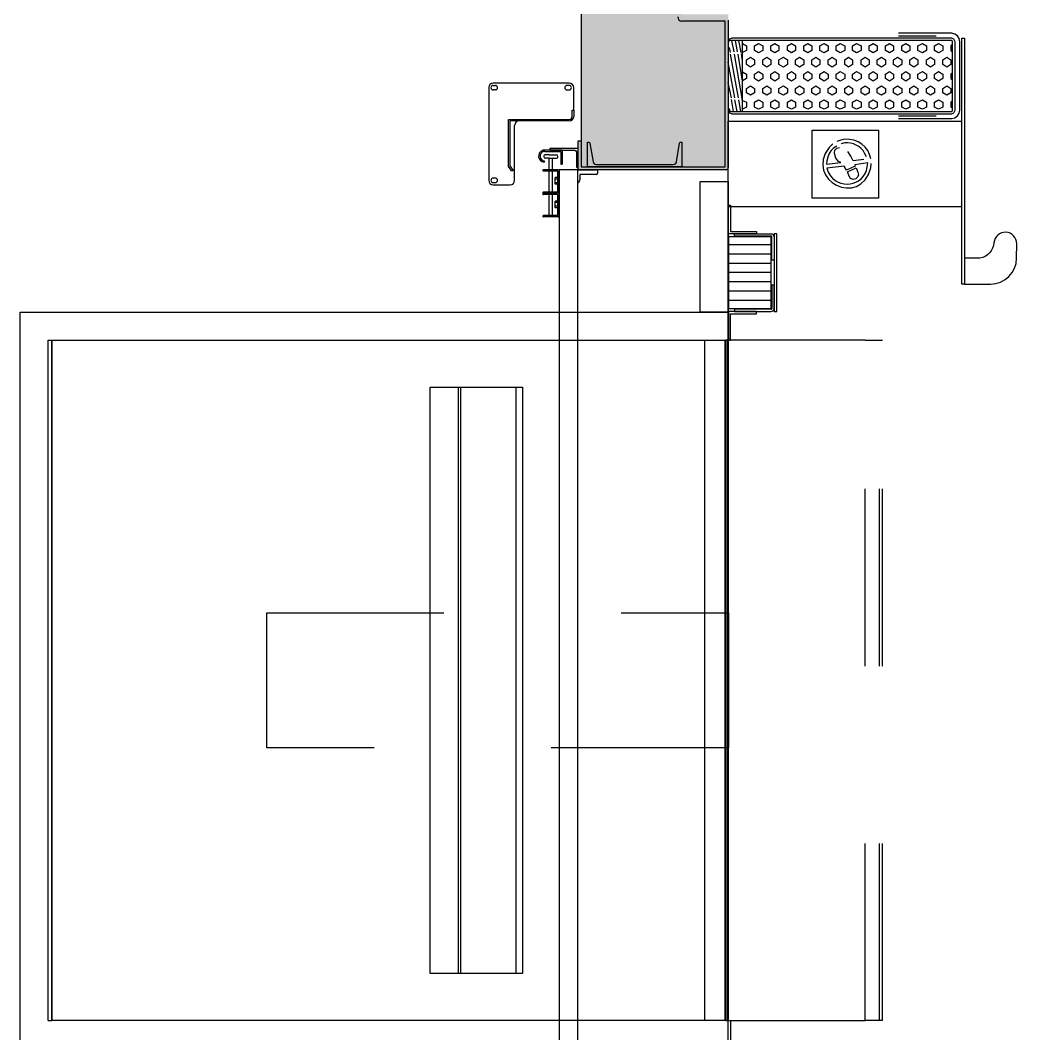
# Model space of a CAD drawing. Header units: inches. Extents: x 2743 to 10591, y -1604 to 5792.
# Drawn here: x 5442.5 to 5548, y 4914.3 to 5021.6 of the extents above; entities that cross this region are included whole.
import ezdxf

# ---------------------------------------------------------------- set-up
doc = ezdxf.new("R2010")
doc.units = ezdxf.units.IN
doc.header["$LTSCALE"] = 0.1875
doc.header["$MEASUREMENT"] = 0
doc.linetypes.add('dash3', pattern=[200, 100, -100])
for name, color, linetype in [('1', 1, 'Continuous'), ('A-N-APP-SAN', 1, 'Continuous'), ('A-N-MUR-INT', 3, 'Continuous'), ('A-N-PORTE-EXT', 2, 'Continuous'), ('fill253', 253, 'Continuous'), ('PDF_Geometry', 7, 'Continuous'), ('S-N-ACIER', 4, 'Continuous')]:
    doc.layers.add(name, color=color, linetype=linetype)

msp = doc.modelspace()

# ---------------------------------------------------------------- hatches: boundary and pattern name
at = {"layer": 'fill253'}
h = msp.add_hatch(color=7, dxfattribs=at)
h.dxf.hatch_style = 1
edge = h.paths.add_edge_path()
edge.add_line((5512.5222, 5030.52148), (5512.53528, 5022.19094))
edge.add_line((5512.53528, 5022.19094), (5517.44259, 5022.19094))
edge.add_line((5517.44259, 5022.19094), (5517.45769, 5005.98642))
edge.add_arc((5517.22154, 5005.9862), 0.23616, -90.0156662, 0.0533973, ccw=False)
edge.add_line((5517.22148, 5005.75005), (5501.55039, 5005.75002))
edge.add_line((5501.55039, 5005.75002), (5501.55039, 5008.81643))
edge.add_line((5501.55039, 5008.81643), (5501.86535, 5008.81643))
edge.add_line((5501.86535, 5008.81643), (5501.86557, 5024.91389))
edge.add_line((5501.86557, 5024.91389), (5512.28623, 5029.53723))
edge.add_line((5512.28623, 5029.53723), (5512.28623, 5030.52148))
edge.add_line((5512.28623, 5030.52148), (5512.5222, 5030.52148))

# ---------------------------------------------------------------- linework, layer by layer
at = {"color": 7}
for p, q in [((5501.50306, 5005.73613), (5499.53457, 5005.73613)), ((5499.53457, 5005.73613), (5499.53457, 4897.73521)), ((5501.50306, 4897.73521), (5501.50306, 5005.73613))]:
    msp.add_line(p, q, dxfattribs=at)
for points in [[(5501.55039, 5007.99754), (5498.55828, 5007.99754), (5498.55828, 5007.90305, 0.414213562), (5498.65277, 5007.80857), (5501.21142, 5007.80857, -0.414213562), (5501.36142, 5007.65857), (5501.36142, 5006.08416, 0.414213562), (5501.45591, 5005.98968), (5501.55039, 5005.98968)], [(5512.53528, 5008.6634), (5512.53528, 5006.06499), (5502.53532, 5006.06499), (5502.53532, 5008.6634), (5502.65604, 5008.6634, -0.366587783), (5502.79413, 5008.54644), (5503.12063, 5006.5892, 0.366587783), (5503.45599, 5006.30514), (5511.6146, 5006.30514, 0.366587783), (5511.94997, 5006.5892), (5512.27647, 5008.54644, -0.366587783), (5512.41456, 5008.6634)]]:
    msp.add_lwpolyline(points, format="xyb", close=True)
at = {"layer": '1', "color": 7}
for p, q in [((5499.8401, 5007.80857), (5497.85537, 5007.80857)), ((5497.9057, 5007.14429), (5497.9057, 5007.15638)), ((5498.01587, 5007.6933), (5499.72573, 5007.6933)), ((5498.47519, 5007.32553), (5498.07485, 5007.32553)), ((5498.47519, 5006.96305), (5498.08694, 5006.96305)), ((5498.47519, 5007.32553), (5498.83767, 5007.32553)), ((5498.47519, 5005.73613), (5498.47519, 5006.96305)), ((5498.47519, 5006.96305), (5498.83767, 5006.96305)), ((5498.83767, 5007.32553), (5499.238, 5007.32553)), ((5498.83767, 5005.73613), (5498.83767, 5006.96305)), ((5498.83767, 5006.96305), (5499.22592, 5006.96305)), ((5499.40716, 5007.14429), (5499.40716, 5007.15638)), ((5499.72573, 5007.6933), (5499.72573, 5006.3432)), ((5499.8401, 5007.80857), (5499.8401, 5006.3432)), ((5497.9582, 5006.6858), (5497.9582, 5006.55063)), ((5499.72573, 5006.3432), (5499.8401, 5006.3432)), ((5499.44395, 5005.73613), (5497.86891, 5005.73613)), ((5499.32312, 5005.6153), (5497.86891, 5005.6153)), ((5498.47519, 5003.37363), (5498.47519, 5005.6153)), ((5498.83767, 5003.37363), (5498.83767, 5005.6153)), ((5499.41374, 5004.9161), (5499.13022, 5004.9161)), ((5499.13022, 5004.21127), (5499.13022, 5004.9161)), ((5499.41374, 5004.76305), (5499.13022, 5004.76305)), ((5499.41374, 5003.46425), (5499.41374, 5005.52468)), ((5499.53457, 5003.34342), (5499.53457, 5005.64551)), ((5501.50306, 5004.36836), (5501.50306, 5005.73613)), ((5501.50306, 5005.73613), (5503.59815, 5005.73491)), ((5503.45382, 5005.24581), (5501.73213, 5005.24581)), ((5501.73213, 5005.24581), (5501.73213, 5004.71316)), ((5503.59815, 5005.73491), (5503.59815, 5005.39591)), ((5499.41374, 5004.36432), (5499.13022, 5004.36432)), ((5499.41374, 5004.21127), (5499.13022, 5004.21127)), ((5501.59084, 5004.36836), (5501.50306, 5004.36836)), ((5501.73213, 5004.71316), (5501.59084, 5004.36836)), ((5499.32312, 5003.37363), (5497.86891, 5003.37363)), ((5499.44395, 5003.2528), (5497.86891, 5003.2528)), ((5499.44395, 5003.2528), (5497.86891, 5003.2528)), ((5499.32312, 5003.13197), (5497.86891, 5003.13197)), ((5498.47519, 5000.8903), (5498.47519, 5003.13197)), ((5498.83767, 5000.8903), (5498.83767, 5003.13197)), ((5499.41374, 5000.98092), (5499.41374, 5003.04135)), ((5499.53457, 5000.86009), (5499.53457, 5003.16218)), ((5499.41374, 5002.43277), (5499.13022, 5002.43277)), ((5499.13022, 5001.72795), (5499.13022, 5002.43277)), ((5499.41374, 5002.27972), (5499.13022, 5002.27972)), ((5499.41374, 5001.88099), (5499.13022, 5001.88099)), ((5499.41374, 5001.72795), (5499.13022, 5001.72795)), ((5499.32312, 5000.8903), (5497.86891, 5000.8903)), ((5499.44395, 5000.76947), (5497.86891, 5000.76947))]:
    msp.add_line(p, q, dxfattribs=at)
for centre, radius, start, end in [((5498.0771, 5007.19401), 0.71537, 155.1313079, 217.5925682), ((5498.03494, 5007.1161), 0.71537, 104.5378837, 148.0316541), ((5498.01587, 5007.18989), 0.50738, 110.5508544, 263.4728886), ((5498.01392, 5007.11919), 0.57411, 90, 108.0733809), ((5498.08694, 5007.14429), 0.18124, 179.9999993, 269.999995), ((5498.07485, 5007.15638), 0.16916, 89.99999, 179.9999993), ((5499.22592, 5007.14429), 0.18124, 269.999995, 359.9999975), ((5499.238, 5007.15638), 0.16916, 359.9999975, 89.99999), ((5498.01587, 5007.26368), 0.71537, 225.0263412, 265.3756564), ((5497.86891, 5005.67571), 0.06041, 89.99999, 269.999995), ((5499.32312, 5005.52468), 0.09062, 359.9999975, 89.99999), ((5499.44395, 5005.64551), 0.09062, 359.9999975, 89.99999), ((5503.44793, 5005.39591), 0.15021, 272.2456658, 360), ((5497.86891, 5003.31321), 0.06041, 89.99999, 269.999995), ((5497.86891, 5003.19238), 0.06041, 89.99999, 269.999995), ((5499.32312, 5003.46425), 0.09062, 269.999995, 359.9999975), ((5499.32312, 5003.04135), 0.09062, 359.9999975, 89.99999), ((5499.44395, 5003.34342), 0.09062, 269.999995, 359.9999975), ((5499.44395, 5003.16218), 0.09062, 359.9999975, 89.99999), ((5497.86891, 5000.82989), 0.06041, 89.99999, 269.999995), ((5499.32312, 5000.98092), 0.09062, 269.999995, 359.9999975), ((5499.44395, 5000.86009), 0.09062, 269.999995, 359.9999975)]:
    msp.add_arc(centre, radius, start, end, dxfattribs=at)
at = {"layer": 'A-N-APP-SAN', "color": 7}
for p, q in [((5517.44904, 4998.97464), (5517.44904, 5001.98645)), ((5517.44904, 5001.98645), (5517.68526, 5001.98645)), ((5517.68526, 5001.98645), (5517.68526, 4999.21086)), ((5520.44116, 4998.97464), (5517.44904, 4998.97464)), ((5517.68526, 4999.21086), (5520.44116, 4999.21086)), ((5518.09329, 4998.97464), (5521.96399, 4998.97464)), ((5518.09329, 4998.73842), (5518.09329, 4998.97464)), ((5521.96399, 4998.73842), (5518.09329, 4998.73842)), ((5520.44116, 4999.21086), (5520.44116, 4998.97464)), ((5522.04273, 4996.17937), (5522.04273, 4998.65968)), ((5522.27895, 4998.97464), (5522.27895, 4990.74631)), ((5522.57422, 4998.97464), (5522.27895, 4998.97464)), ((5522.27895, 4998.65968), (5522.27895, 4996.17937)), ((5522.57422, 4990.74631), (5522.57422, 4998.97464)), ((5522.27895, 4996.17937), (5522.04273, 4996.17937)), ((5522.27895, 4993.54158), (5522.04273, 4993.54158)), ((5522.04273, 4993.54158), (5522.04273, 4991.06127)), ((5522.27895, 4991.06127), (5522.27895, 4993.54158)), ((5521.96399, 4990.98253), (5518.09329, 4990.98253)), ((5518.09329, 4990.98253), (5518.09329, 4990.74631)), ((5520.44116, 4990.74631), (5517.44904, 4990.74631)), ((5517.44904, 4990.74631), (5517.44904, 4987.73451)), ((5517.68526, 4987.73451), (5517.68526, 4990.51009)), ((5517.68526, 4990.51009), (5520.44116, 4990.51009)), ((5518.09329, 4990.74631), (5521.96399, 4990.74631)), ((5520.44116, 4990.51009), (5520.44116, 4990.74631)), ((5522.27895, 4990.74631), (5522.57422, 4990.74631)), ((5517.44904, 4987.73451), (5517.68526, 4987.73451)), ((5517.44116, 4912.72285), (5517.44116, 4915.73465)), ((5517.44116, 4915.73465), (5517.67738, 4915.73465)), ((5517.67738, 4915.73465), (5517.67738, 4912.95907))]:
    msp.add_line(p, q, dxfattribs=at)
for centre, radius, start, end in [((5521.96399, 4998.65968), 0.31496, 360, 89.9999975), ((5521.96399, 4998.65968), 0.07874, 0, 89.9999975), ((5521.96399, 4991.06127), 0.31496, 270.0000025, 0), ((5521.96399, 4991.06127), 0.07874, 270.0000025, 0)]:
    msp.add_arc(centre, radius, start, end, dxfattribs=at)
at = {"layer": 'A-N-MUR-INT', "color": 7}
msp.add_line((5501.86557, 5024.91389), (5501.86557, 5008.81643), dxfattribs=at)
at = {"layer": 'A-N-PORTE-EXT', "color": 7}
for p, q in [((5492.07717, 5014.43627), (5492.07717, 5004.63117)), ((5500.60472, 5014.90871), (5492.54961, 5014.90871)), ((5492.54961, 5014.67249), (5492.78583, 5014.67249)), ((5500.60472, 5014.67249), (5500.3685, 5014.67249)), ((5501.07716, 5012.05888), (5501.07716, 5014.43627)), ((5492.78583, 5014.20005), (5492.54961, 5014.20005)), ((5500.3685, 5014.20005), (5500.60472, 5014.20005)), ((5500.91968, 5011.38116), (5500.91968, 5012.05888)), ((5500.91968, 5012.05888), (5501.07716, 5012.05888)), ((5501.07716, 5012.05888), (5501.07716, 5011.38116)), ((5494.15788, 5006.09182), (5494.15788, 5011.0662)), ((5494.15788, 5011.0662), (5495.29961, 5011.0662)), ((5495.29961, 5010.90872), (5494.31536, 5010.90872)), ((5494.31536, 5010.90872), (5494.31536, 5006.14495)), ((5494.82717, 5004.63117), (5494.82717, 5010.43628)), ((5495.29961, 5011.0662), (5500.60472, 5011.0662)), ((5500.60472, 5010.90872), (5495.29961, 5010.90872)), ((5494.54439, 5005.58418), (5494.15788, 5006.09182)), ((5494.31536, 5006.14495), (5494.66969, 5005.67958)), ((5517.44116, 4897.48326), (5517.44116, 5005.98624)), ((5492.78583, 5004.86739), (5492.54961, 5004.86739)), ((5494.66969, 5005.67958), (5494.54439, 5005.58418)), ((5492.54961, 5004.39495), (5492.78583, 5004.39495)), ((5492.54961, 5004.15873), (5494.35473, 5004.15873)), ((5514.44904, 5004.50924), (5517.44116, 5004.50924)), ((5514.44904, 4990.68726), (5514.44904, 5004.50924)), ((5517.44116, 5004.50924), (5517.44116, 4990.68726)), ((5521.96399, 4998.65968), (5517.44904, 4998.65968)), ((5517.44904, 4998.65968), (5517.44904, 4991.06127)), ((5521.96399, 4991.06127), (5521.96399, 4998.65968)), ((5521.96399, 4997.81323), (5517.44904, 4997.81323)), ((5521.96399, 4996.82898), (5517.44904, 4996.82898)), ((5521.96399, 4995.84473), (5517.44904, 4995.84473)), ((5521.96399, 4994.86048), (5517.44904, 4994.86048)), ((5521.96399, 4993.87623), (5517.44904, 4993.87623)), ((5521.96399, 4992.89198), (5517.44904, 4992.89198)), ((5521.96399, 4991.90773), (5517.44904, 4991.90773)), ((5517.44904, 4991.06127), (5521.96399, 4991.06127)), ((5442.49643, 4990.68726), (5517.44116, 4990.68726)), ((5442.49643, 4912.7819), (5442.49643, 4990.68726)), ((5517.44116, 4990.68726), (5514.44904, 4990.68726)), ((5445.44918, 4915.73465), (5445.44918, 4987.73451)), ((5445.44918, 4987.73451), (5445.82443, 4987.73451)), ((5445.82443, 4987.73451), (5445.87574, 4987.73451)), ((5445.82443, 4915.73465), (5445.82443, 4987.73451)), ((5445.87574, 4915.73465), (5445.87574, 4987.73451)), ((5445.87574, 4987.73451), (5517.12297, 4987.73451)), ((5514.94904, 4915.73465), (5514.94904, 4987.73451)), ((5517.12297, 4915.73465), (5517.12297, 4987.73451)), ((5517.12297, 4987.73451), (5517.19675, 4987.73451)), ((5517.32695, 4987.73451), (5517.19675, 4987.73451)), ((5517.19675, 4915.73465), (5517.19675, 4987.73451)), ((5517.19675, 4915.73465), (5517.19675, 4987.73451)), ((5517.32695, 4987.73451), (5517.32695, 4915.73465)), ((5517.32695, 4987.73451), (5517.44904, 4987.73451)), ((5517.44904, 4915.73465), (5517.44904, 4987.73451)), ((5485.88199, 4982.73452), (5495.66339, 4982.73452)), ((5485.88199, 4920.73464), (5485.88199, 4982.73452)), ((5488.83021, 4982.73452), (5488.83021, 4920.73464)), ((5489.10888, 4982.73452), (5489.10888, 4920.73464)), ((5494.96392, 4982.73452), (5494.96392, 4920.73464)), ((5495.66339, 4982.73452), (5495.66339, 4920.73464)), ((5495.66339, 4920.73464), (5485.88199, 4920.73464)), ((5445.44918, 4915.73465), (5445.82443, 4915.73465)), ((5445.87574, 4915.73465), (5445.82443, 4915.73465)), ((5517.12297, 4915.73465), (5445.87574, 4915.73465)), ((5517.19675, 4915.73465), (5517.12297, 4915.73465)), ((5517.19675, 4915.73465), (5517.32695, 4915.73465)), ((5517.44904, 4915.73465), (5517.32695, 4915.73465))]:
    msp.add_line(p, q, dxfattribs=at)
at = {"layer": 'A-N-PORTE-EXT', "color": 7, "linetype": 'dash3'}
for p, q in [((5531.92109, 4987.73451), (5517.44904, 4987.73451)), ((5531.92109, 4915.73465), (5531.92109, 4987.73451)), ((5531.92109, 4987.73451), (5533.4595, 4987.73451)), ((5533.4595, 4915.73465), (5533.4595, 4987.73451)), ((5533.4595, 4987.73451), (5533.74789, 4987.73451)), ((5533.74789, 4915.73465), (5533.74789, 4987.73451)), ((5468.59087, 4958.86055), (5517.44904, 4958.86055)), ((5468.59087, 4944.60861), (5468.59087, 4958.86055)), ((5517.44904, 4958.86055), (5517.44904, 4944.60861)), ((5517.44904, 4944.60861), (5468.59087, 4944.60861)), ((5517.44904, 4915.73465), (5531.92109, 4915.73465)), ((5533.4595, 4915.73465), (5531.92109, 4915.73465)), ((5533.74789, 4915.73465), (5533.4595, 4915.73465))]:
    msp.add_line(p, q, dxfattribs=at)
at = {"layer": 'A-N-PORTE-EXT', "color": 7}
for centre, radius, start, end in [((5492.54961, 5014.43627), 0.47244, 90, 180), ((5492.54961, 5014.43627), 0.23622, 90, 270), ((5492.78583, 5014.43627), 0.23622, 270, 90), ((5500.3685, 5014.43627), 0.23622, 90, 270), ((5500.60472, 5014.43627), 0.47244, 0, 90), ((5500.60472, 5014.43627), 0.23622, 270, 90), ((5500.60472, 5011.38116), 0.31496, 270, 0), ((5500.60472, 5011.38116), 0.47244, 270, 0), ((5495.29961, 5010.43628), 0.47244, 90, 180), ((5492.54961, 5004.63117), 0.23622, 90, 270), ((5492.78583, 5004.63117), 0.23622, 270, 90), ((5492.54961, 5004.63117), 0.47244, 180, 270), ((5494.35473, 5004.63117), 0.47244, 270, 0)]:
    msp.add_arc(centre, radius, start, end, dxfattribs=at)
at = {"layer": 'PDF_Geometry', "color": 7, "lineweight": 25}
for points in [[(5535.44602, 5011.15572), (5541.08738, 5011.15572), (5541.41646, 5011.24974), (5541.69853, 5011.43779), (5541.88657, 5011.71986), (5541.93358, 5012.04893), (5541.93358, 5019.28868), (5541.88657, 5019.61776), (5541.69853, 5019.89983), (5541.41646, 5020.08787), (5541.08738, 5020.18189), (5535.44602, 5020.18189)], [(5535.44602, 5019.89983), (5539.44198, 5019.89983)], [(5517.44069, 5012.04893), (5517.58172, 5011.76687), (5517.81678, 5011.67284), (5541.08738, 5011.67284), (5541.32244, 5011.76687), (5541.46347, 5012.04893), (5541.46347, 5019.28868), (5541.32244, 5019.57075), (5541.08738, 5019.66477), (5517.81678, 5019.66477), (5517.58172, 5019.57075), (5517.44069, 5019.28868)], [(5517.44069, 5012.00192), (5517.4877, 5011.95491), (5517.58172, 5011.9079), (5541.08738, 5011.9079), (5541.13439, 5011.95491), (5541.1814, 5012.04893), (5541.1814, 5015.66881), (5541.1814, 5019.28868), (5541.13439, 5019.3827), (5541.08738, 5019.42971), (5517.58172, 5019.42971), (5517.4877, 5019.3827), (5517.44069, 5019.33569)], [(5518.05183, 5018.20742), (5517.81678, 5019.42971)], [(5518.42792, 5018.20742), (5518.19287, 5019.42971)], [(5518.80401, 5018.16041), (5518.56896, 5019.42971)], [(5518.94505, 5019.10063), (5519.36815, 5018.86558), (5519.36815, 5018.34845), (5518.94505, 5018.16041)], [(5541.1814, 5019.00661), (5540.99336, 5018.86558), (5540.99336, 5018.34845), (5541.1814, 5018.25443)], [(5517.67574, 5018.16041), (5517.58172, 5018.67753)], [(5518.52195, 5013.36525), (5517.67574, 5017.97236)], [(5518.94505, 5012.94215), (5518.89804, 5013.27123), (5518.09884, 5017.97236)], [(5518.94505, 5015.10467), (5518.47493, 5017.97236)], [(5518.94505, 5017.26719), (5518.85102, 5018.01937)], [(5518.14586, 5013.36525), (5517.44069, 5017.12616)], [(5518.94505, 5016.09191), (5519.36815, 5015.85685), (5519.36815, 5015.38674), (5518.94505, 5015.15168)], [(5541.1814, 5015.99789), (5540.99336, 5015.85685), (5540.99336, 5015.38674), (5541.1814, 5015.2457)], [(5517.76976, 5013.36525), (5517.44069, 5014.96364)], [(5518.00482, 5011.9079), (5517.76976, 5013.17721)], [(5518.38091, 5011.9079), (5518.14586, 5013.13019)], [(5518.757, 5011.9079), (5518.56896, 5013.13019)], [(5518.94505, 5013.08318), (5519.36815, 5012.89514), (5519.36815, 5012.37801), (5518.94505, 5012.14296)], [(5541.1814, 5012.98916), (5540.99336, 5012.89514), (5540.99336, 5012.37801), (5541.1814, 5012.28399)], [(5517.62873, 5011.9079), (5517.58172, 5012.23698)], [(5535.44602, 5011.43779), (5539.44198, 5011.43779)], [(5542.16864, 5001.83254), (5517.44069, 5001.83254), (5517.44069, 5010.87365), (5542.16864, 5010.87365)], [(5528.91145, 5008.25705), (5528.58237, 5008.022), (5528.3003, 5007.73993), (5528.11226, 5007.45786), (5527.97122, 5007.08177), (5527.8772, 5006.70568), (5527.83019, 5006.32959), (5529.33455, 5006.51763), (5529.28754, 5006.56465), (5529.09949, 5006.61166), (5528.81743, 5006.98775), (5528.7234, 5007.36384), (5528.67639, 5007.55188), (5528.7234, 5007.83395), (5528.91145, 5008.022), (5529.19352, 5008.11602)], [(5528.48835, 5008.49211), (5528.11226, 5008.11602)], [(5529.33455, 5008.8682), (5528.91145, 5008.72717)], [(5529.75765, 5008.58613), (5529.38156, 5008.49211)], [(5531.77914, 5006.84671), (5530.65087, 5006.70568), (5530.41581, 5007.17579), (5530.08673, 5007.69292)], [(5532.06121, 5007.12878), (5531.87316, 5007.50487)], [(5532.53132, 5006.89373), (5532.39029, 5007.36384)], [(5532.15523, 5006.04752), (5532.20224, 5006.47062), (5530.83891, 5006.28258), (5530.88592, 5006.14154), (5529.9457, 5005.71844), (5529.71064, 5006.14154), (5527.8772, 5005.90649), (5528.01823, 5005.48339)], [(5532.53132, 5005.9535), (5532.57833, 5006.42361)]]:
    msp.add_lwpolyline(points, dxfattribs=at)
for points in [[(5518.94505, 5012.04893), (5518.94505, 5019.3827), (5518.85102, 5019.42971), (5517.58172, 5019.42971), (5517.4877, 5019.3827), (5517.44069, 5019.28868), (5517.44069, 5012.04893), (5517.4877, 5011.95491), (5517.58172, 5011.9079), (5518.85102, 5011.9079), (5518.94505, 5011.95491)], [(5520.21435, 5018.34845), (5520.21435, 5018.86558), (5520.63746, 5019.10063), (5521.10757, 5018.86558), (5521.10757, 5018.34845), (5520.63746, 5018.1134)], [(5521.95377, 5018.34845), (5521.95377, 5018.86558), (5522.37687, 5019.10063), (5522.79998, 5018.86558), (5522.79998, 5018.34845), (5522.37687, 5018.1134)], [(5523.69319, 5018.34845), (5523.69319, 5018.86558), (5524.11629, 5019.10063), (5524.5394, 5018.86558), (5524.5394, 5018.34845), (5524.11629, 5018.1134)], [(5525.43261, 5018.34845), (5525.43261, 5018.86558), (5525.85571, 5019.10063), (5526.27881, 5018.86558), (5526.27881, 5018.34845), (5525.85571, 5018.1134)], [(5527.12502, 5018.34845), (5527.12502, 5018.86558), (5527.59513, 5019.10063), (5528.01823, 5018.86558), (5528.01823, 5018.34845), (5527.59513, 5018.1134)], [(5528.86444, 5018.34845), (5528.86444, 5018.86558), (5529.28754, 5019.10063), (5529.75765, 5018.86558), (5529.75765, 5018.34845), (5529.28754, 5018.1134)], [(5530.60386, 5018.34845), (5530.60386, 5018.86558), (5531.02696, 5019.10063), (5531.49707, 5018.86558), (5531.49707, 5018.34845), (5531.02696, 5018.1134)], [(5532.34327, 5018.34845), (5532.34327, 5018.86558), (5532.76638, 5019.10063), (5533.18948, 5018.86558), (5533.18948, 5018.34845), (5532.76638, 5018.1134)], [(5534.08269, 5018.34845), (5534.08269, 5018.86558), (5534.5058, 5019.10063), (5534.9289, 5018.86558), (5534.9289, 5018.34845), (5534.5058, 5018.1134)], [(5535.82211, 5018.34845), (5535.82211, 5018.86558), (5536.24521, 5019.10063), (5536.66832, 5018.86558), (5536.66832, 5018.34845), (5536.24521, 5018.1134)], [(5537.51452, 5018.34845), (5537.51452, 5018.86558), (5537.98463, 5019.10063), (5538.40774, 5018.86558), (5538.40774, 5018.34845), (5537.98463, 5018.1134)], [(5539.25394, 5018.34845), (5539.25394, 5018.86558), (5539.67704, 5019.10063), (5540.14715, 5018.86558), (5540.14715, 5018.34845), (5539.67704, 5018.1134)], [(5542.16864, 4993.65257), (5542.16864, 5019.66477), (5542.45071, 5019.66477), (5542.45071, 4993.65257)], [(5519.36815, 5016.8911), (5519.36815, 5017.36121), (5519.79125, 5017.64328), (5520.21435, 5017.36121), (5520.21435, 5016.8911), (5519.79125, 5016.60903)], [(5521.10757, 5016.8911), (5521.10757, 5017.36121), (5521.53067, 5017.64328), (5521.95377, 5017.36121), (5521.95377, 5016.8911), (5521.53067, 5016.60903)], [(5522.79998, 5016.8911), (5522.79998, 5017.36121), (5523.27009, 5017.64328), (5523.69319, 5017.36121), (5523.69319, 5016.8911), (5523.27009, 5016.60903)], [(5524.5394, 5016.8911), (5524.5394, 5017.36121), (5524.9625, 5017.64328), (5525.43261, 5017.36121), (5525.43261, 5016.8911), (5524.9625, 5016.60903)], [(5526.27881, 5016.8911), (5526.27881, 5017.36121), (5526.70192, 5017.64328), (5527.12502, 5017.36121), (5527.12502, 5016.8911), (5526.70192, 5016.60903)], [(5528.01823, 5016.8911), (5528.01823, 5017.36121), (5528.44133, 5017.64328), (5528.86444, 5017.36121), (5528.86444, 5016.8911), (5528.44133, 5016.60903)], [(5529.75765, 5016.8911), (5529.75765, 5017.36121), (5530.18075, 5017.64328), (5530.60386, 5017.36121), (5530.60386, 5016.8911), (5530.18075, 5016.60903)], [(5531.49707, 5016.8911), (5531.49707, 5017.36121), (5531.92017, 5017.64328), (5532.34327, 5017.36121), (5532.34327, 5016.8911), (5531.92017, 5016.60903)], [(5533.18948, 5016.8911), (5533.18948, 5017.36121), (5533.65959, 5017.64328), (5534.08269, 5017.36121), (5534.08269, 5016.8911), (5533.65959, 5016.60903)], [(5534.9289, 5016.8911), (5534.9289, 5017.36121), (5535.352, 5017.64328), (5535.82211, 5017.36121), (5535.82211, 5016.8911), (5535.352, 5016.60903)], [(5536.66832, 5016.8911), (5536.66832, 5017.36121), (5537.09142, 5017.64328), (5537.51452, 5017.36121), (5537.51452, 5016.8911), (5537.09142, 5016.60903)], [(5538.40774, 5016.8911), (5538.40774, 5017.36121), (5538.83084, 5017.64328), (5539.25394, 5017.36121), (5539.25394, 5016.8911), (5538.83084, 5016.60903)], [(5540.14715, 5016.8911), (5540.14715, 5017.36121), (5540.57026, 5017.64328), (5540.99336, 5017.36121), (5540.99336, 5016.8911), (5540.57026, 5016.60903)], [(5520.21435, 5015.38674), (5520.21435, 5015.85685), (5520.63746, 5016.13892), (5521.10757, 5015.85685), (5521.10757, 5015.38674), (5520.63746, 5015.10467)], [(5521.95377, 5015.38674), (5521.95377, 5015.85685), (5522.37687, 5016.13892), (5522.79998, 5015.85685), (5522.79998, 5015.38674), (5522.37687, 5015.10467)], [(5523.69319, 5015.38674), (5523.69319, 5015.85685), (5524.11629, 5016.13892), (5524.5394, 5015.85685), (5524.5394, 5015.38674), (5524.11629, 5015.10467)], [(5525.43261, 5015.38674), (5525.43261, 5015.85685), (5525.85571, 5016.13892), (5526.27881, 5015.85685), (5526.27881, 5015.38674), (5525.85571, 5015.10467)], [(5527.12502, 5015.38674), (5527.12502, 5015.85685), (5527.59513, 5016.13892), (5528.01823, 5015.85685), (5528.01823, 5015.38674), (5527.59513, 5015.10467)], [(5528.86444, 5015.38674), (5528.86444, 5015.85685), (5529.28754, 5016.13892), (5529.75765, 5015.85685), (5529.75765, 5015.38674), (5529.28754, 5015.10467)], [(5530.60386, 5015.38674), (5530.60386, 5015.85685), (5531.02696, 5016.13892), (5531.49707, 5015.85685), (5531.49707, 5015.38674), (5531.02696, 5015.10467)], [(5532.34327, 5015.38674), (5532.34327, 5015.85685), (5532.76638, 5016.13892), (5533.18948, 5015.85685), (5533.18948, 5015.38674), (5532.76638, 5015.10467)], [(5534.08269, 5015.38674), (5534.08269, 5015.85685), (5534.5058, 5016.13892), (5534.9289, 5015.85685), (5534.9289, 5015.38674), (5534.5058, 5015.10467)], [(5535.82211, 5015.38674), (5535.82211, 5015.85685), (5536.24521, 5016.13892), (5536.66832, 5015.85685), (5536.66832, 5015.38674), (5536.24521, 5015.10467)], [(5537.51452, 5015.38674), (5537.51452, 5015.85685), (5537.98463, 5016.13892), (5538.40774, 5015.85685), (5538.40774, 5015.38674), (5537.98463, 5015.10467)], [(5539.25394, 5015.38674), (5539.25394, 5015.85685), (5539.67704, 5016.13892), (5540.14715, 5015.85685), (5540.14715, 5015.38674), (5539.67704, 5015.10467)], [(5519.36815, 5013.88238), (5519.36815, 5014.35249), (5519.79125, 5014.63456), (5520.21435, 5014.35249), (5520.21435, 5013.88238), (5519.79125, 5013.64732)], [(5521.10757, 5013.88238), (5521.10757, 5014.35249), (5521.53067, 5014.63456), (5521.95377, 5014.35249), (5521.95377, 5013.88238), (5521.53067, 5013.64732)], [(5522.79998, 5013.88238), (5522.79998, 5014.35249), (5523.27009, 5014.63456), (5523.69319, 5014.35249), (5523.69319, 5013.88238), (5523.27009, 5013.64732)], [(5524.5394, 5013.88238), (5524.5394, 5014.35249), (5524.9625, 5014.63456), (5525.43261, 5014.35249), (5525.43261, 5013.88238), (5524.9625, 5013.64732)], [(5526.27881, 5013.88238), (5526.27881, 5014.35249), (5526.70192, 5014.63456), (5527.12502, 5014.35249), (5527.12502, 5013.88238), (5526.70192, 5013.64732)], [(5528.01823, 5013.88238), (5528.01823, 5014.35249), (5528.44133, 5014.63456), (5528.86444, 5014.35249), (5528.86444, 5013.88238), (5528.44133, 5013.64732)], [(5529.75765, 5013.88238), (5529.75765, 5014.35249), (5530.18075, 5014.63456), (5530.60386, 5014.35249), (5530.60386, 5013.88238), (5530.18075, 5013.64732)], [(5531.49707, 5013.88238), (5531.49707, 5014.35249), (5531.92017, 5014.63456), (5532.34327, 5014.35249), (5532.34327, 5013.88238), (5531.92017, 5013.64732)], [(5533.18948, 5013.88238), (5533.18948, 5014.35249), (5533.65959, 5014.63456), (5534.08269, 5014.35249), (5534.08269, 5013.88238), (5533.65959, 5013.64732)], [(5534.9289, 5013.88238), (5534.9289, 5014.35249), (5535.352, 5014.63456), (5535.82211, 5014.35249), (5535.82211, 5013.88238), (5535.352, 5013.64732)], [(5536.66832, 5013.88238), (5536.66832, 5014.35249), (5537.09142, 5014.63456), (5537.51452, 5014.35249), (5537.51452, 5013.88238), (5537.09142, 5013.64732)], [(5538.40774, 5013.88238), (5538.40774, 5014.35249), (5538.83084, 5014.63456), (5539.25394, 5014.35249), (5539.25394, 5013.88238), (5538.83084, 5013.64732)], [(5540.14715, 5013.88238), (5540.14715, 5014.35249), (5540.57026, 5014.63456), (5540.99336, 5014.35249), (5540.99336, 5013.88238), (5540.57026, 5013.64732)], [(5520.21435, 5012.37801), (5520.21435, 5012.89514), (5520.63746, 5013.13019), (5521.10757, 5012.89514), (5521.10757, 5012.37801), (5520.63746, 5012.14296)], [(5521.95377, 5012.37801), (5521.95377, 5012.89514), (5522.37687, 5013.13019), (5522.79998, 5012.89514), (5522.79998, 5012.37801), (5522.37687, 5012.14296)], [(5523.69319, 5012.37801), (5523.69319, 5012.89514), (5524.11629, 5013.13019), (5524.5394, 5012.89514), (5524.5394, 5012.37801), (5524.11629, 5012.14296)], [(5525.43261, 5012.37801), (5525.43261, 5012.89514), (5525.85571, 5013.13019), (5526.27881, 5012.89514), (5526.27881, 5012.37801), (5525.85571, 5012.14296)], [(5527.12502, 5012.37801), (5527.12502, 5012.89514), (5527.59513, 5013.13019), (5528.01823, 5012.89514), (5528.01823, 5012.37801), (5527.59513, 5012.14296)], [(5528.86444, 5012.37801), (5528.86444, 5012.89514), (5529.28754, 5013.13019), (5529.75765, 5012.89514), (5529.75765, 5012.37801), (5529.28754, 5012.14296)], [(5530.60386, 5012.37801), (5530.60386, 5012.89514), (5531.02696, 5013.13019), (5531.49707, 5012.89514), (5531.49707, 5012.37801), (5531.02696, 5012.14296)], [(5532.34327, 5012.37801), (5532.34327, 5012.89514), (5532.76638, 5013.13019), (5533.18948, 5012.89514), (5533.18948, 5012.37801), (5532.76638, 5012.14296)], [(5534.08269, 5012.37801), (5534.08269, 5012.89514), (5534.5058, 5013.13019), (5534.9289, 5012.89514), (5534.9289, 5012.37801), (5534.5058, 5012.14296)], [(5535.82211, 5012.37801), (5535.82211, 5012.89514), (5536.24521, 5013.13019), (5536.66832, 5012.89514), (5536.66832, 5012.37801), (5536.24521, 5012.14296)], [(5537.51452, 5012.37801), (5537.51452, 5012.89514), (5537.98463, 5013.13019), (5538.40774, 5012.89514), (5538.40774, 5012.37801), (5537.98463, 5012.14296)], [(5539.25394, 5012.37801), (5539.25394, 5012.89514), (5539.67704, 5013.13019), (5540.14715, 5012.89514), (5540.14715, 5012.37801), (5539.67704, 5012.14296)], [(5526.32583, 5009.94946), (5533.33051, 5009.94946), (5533.33051, 5002.75673), (5526.32583, 5002.75673)], [(5531.16799, 5005.48339), (5531.215, 5005.20132), (5531.12098, 5004.96626), (5530.93293, 5004.77822), (5530.65087, 5004.7312), (5530.3688, 5004.82523), (5530.22777, 5005.06028), (5530.03972, 5005.5304), (5530.97995, 5005.9535)]]:
    msp.add_lwpolyline(points, close=True, dxfattribs=at)
msp.add_lwpolyline([(5542.45071, 4993.65257), (5545.19581, 4993.65257, 0.412347204), (5547.95507, 4996.3943), (5547.97093, 4997.918, 0.964952252), (5545.56054, 4998.02912, -0.338477073), (5544.06991, 4996.37842), (5542.45071, 4996.37842)], format="xyb", dxfattribs=at)
for points in [[(5532.39029, 5007.36384), (5532.01576, 5008.53364), (5530.52629, 5009.26466), (5529.33455, 5008.8682)], [(5528.11226, 5008.11602), (5525.43809, 5004.60897), (5531.4242, 5001.64569), (5532.53132, 5005.9535)], [(5531.87316, 5007.50487), (5531.46495, 5008.24843), (5530.58975, 5008.659), (5529.75765, 5008.58613)], [(5528.01823, 5005.48339), (5529.07364, 5003.50499), (5531.77287, 5003.95865), (5532.15523, 5006.04752)]]:
    msp.add_open_spline(points, degree=3, dxfattribs=at)
at = {"layer": 'S-N-ACIER', "color": 7}
for p, q in [((5517.12504, 5021.48225), (5512.51861, 5021.48232)), ((5517.1262, 5006.06498), (5517.12504, 5021.48225)), ((5517.43999, 5021.56115), (5517.44116, 5005.9864)), ((5501.55039, 5005.75002), (5501.55039, 5008.81643)), ((5501.55039, 5008.81643), (5501.86535, 5008.81643)), ((5501.86535, 5008.81643), (5501.86535, 5006.06498)), ((5501.86535, 5006.06498), (5517.1262, 5006.06498)), ((5517.20494, 5005.75002), (5501.55039, 5005.75002))]:
    msp.add_line(p, q, dxfattribs=at)
for centre, radius, start, end in [((5512.51862, 5021.91539), 0.43307, 180.0000077, 269.9991647), ((5517.20494, 5005.98624), 0.23622, 270, 0.0377308)]:
    msp.add_arc(centre, radius, start, end, dxfattribs=at)

doc.saveas('drawing.dxf')
